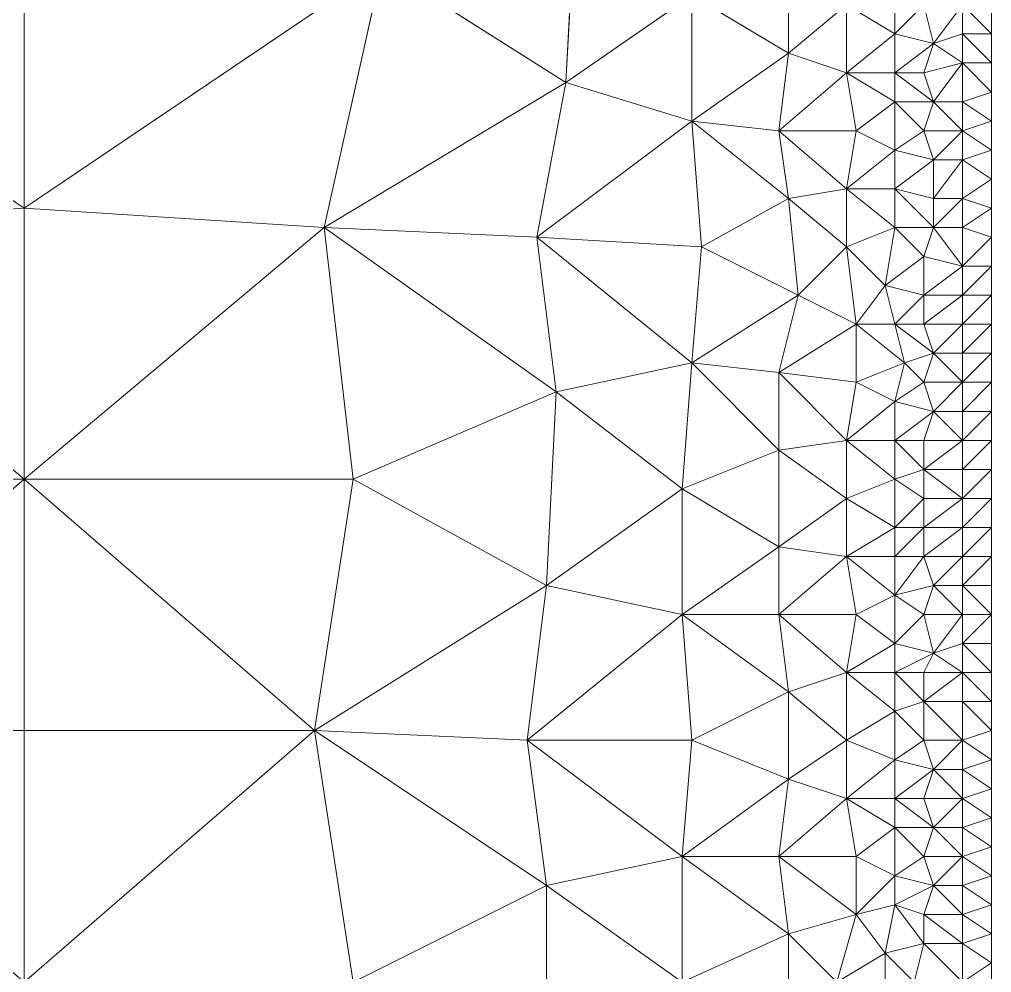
# Model space of a CAD drawing. Header units: metres. Extents: x 0 to 8, y 0 to 4.
# Drawn here: x 6.995 to 8, y 2.01 to 2.995 of the extents above; entities that cross this region are included whole.
import ezdxf

# ---------------------------------------------------------------- set-up
doc = ezdxf.new("R2010")
doc.units = ezdxf.units.M
doc.header["$MEASUREMENT"] = 0
doc.layers.add('losas-1', color=7, linetype='Continuous', lineweight=0)

msp = doc.modelspace()

# ---------------------------------------------------------------- linework, layer by layer
at = {"layer": 'losas-1'}
for p, q in [((8, 0), (8, 4)), ((7, 2.8), (7, 3.12)), ((7.57, 3.12), (7.56, 2.93)), ((7.79, 3.06), (7.79, 2.96)), ((6.63, 3.05), (7, 2.8)), ((7.37, 3.05), (7, 2.8)), ((7.31, 2.78), (7.37, 3.05)), ((7.56, 2.93), (7.37, 3.05)), ((7.9, 3.03), (7.9, 2.98)), ((7.69, 3.02), (7.56, 2.93)), ((7.69, 2.89), (7.69, 3.02)), ((7.79, 2.96), (7.69, 3.02)), ((7.85, 3.01), (7.79, 2.96)), ((7.85, 2.94), (7.85, 3.01)), ((7.9, 2.98), (7.85, 3.01)), ((7.93, 3.01), (7.9, 2.98)), ((7.94, 2.97), (7.93, 3.01)), ((7.97, 3.01), (7.94, 2.97)), ((7.97, 3.01), (8, 2.98)), ((7.97, 3.01), (7.97, 2.98)), ((7.9, 2.98), (7.85, 2.94)), ((7.9, 2.94), (7.9, 2.98)), ((7.94, 2.97), (7.9, 2.98)), ((7.97, 2.98), (7.94, 2.97)), ((8, 2.98), (7.97, 2.98)), ((7.97, 2.98), (8, 2.95)), ((7.97, 2.98), (7.97, 2.95)), ((7.94, 2.97), (7.9, 2.94)), ((7.93, 2.94), (7.94, 2.97)), ((7.94, 2.97), (7.97, 2.95)), ((7.79, 2.96), (7.69, 2.89)), ((7.78, 2.88), (7.79, 2.96)), ((7.85, 2.94), (7.79, 2.96)), ((7.97, 2.95), (7.93, 2.94)), ((7.97, 2.95), (7.94, 2.91)), ((8, 2.95), (7.97, 2.95)), ((7.97, 2.95), (8, 2.92)), ((7.97, 2.95), (7.97, 2.91)), ((7.85, 2.94), (7.78, 2.88)), ((7.86, 2.88), (7.85, 2.94)), ((7.85, 2.94), (7.9, 2.91)), ((7.9, 2.94), (7.85, 2.94)), ((7.9, 2.91), (7.9, 2.94)), ((7.9, 2.94), (7.94, 2.91)), ((7.93, 2.94), (7.9, 2.94)), ((7.94, 2.91), (7.93, 2.94)), ((7.56, 2.93), (7.31, 2.78)), ((7.56, 2.93), (7.53, 2.77)), ((7.69, 2.89), (7.56, 2.93)), ((8, 2.92), (7.97, 2.91)), ((7.9, 2.91), (7.86, 2.88)), ((7.93, 2.88), (7.9, 2.91)), ((7.9, 2.91), (7.9, 2.86)), ((7.94, 2.91), (7.9, 2.91)), ((7.93, 2.88), (7.94, 2.91)), ((7.94, 2.91), (7.97, 2.88)), ((7.97, 2.91), (7.94, 2.91)), ((7.97, 2.91), (8, 2.89)), ((7.97, 2.91), (7.97, 2.88)), ((7.69, 2.89), (7.53, 2.77)), ((7.7, 2.76), (7.69, 2.89)), ((7.69, 2.89), (7.79, 2.81)), ((7.78, 2.88), (7.69, 2.89)), ((8, 2.89), (7.97, 2.88)), ((7.79, 2.81), (7.78, 2.88)), ((7.78, 2.88), (7.85, 2.82)), ((7.86, 2.88), (7.78, 2.88)), ((7.85, 2.82), (7.86, 2.88)), ((7.9, 2.86), (7.86, 2.88)), ((7.93, 2.88), (7.9, 2.86)), ((7.94, 2.85), (7.93, 2.88)), ((7.97, 2.88), (7.93, 2.88)), ((7.97, 2.88), (7.94, 2.85)), ((7.97, 2.88), (8, 2.86)), ((7.97, 2.88), (7.97, 2.85)), ((7.9, 2.86), (7.85, 2.82)), ((7.9, 2.82), (7.9, 2.86)), ((7.94, 2.85), (7.9, 2.86)), ((8, 2.86), (7.97, 2.85)), ((7.94, 2.85), (7.9, 2.82)), ((7.94, 2.81), (7.94, 2.85)), ((7.97, 2.85), (7.94, 2.81)), ((7.97, 2.85), (7.94, 2.85)), ((7.97, 2.85), (8, 2.83)), ((7.97, 2.85), (7.97, 2.81)), ((8, 2.83), (7.97, 2.81)), ((7.85, 2.82), (7.79, 2.81)), ((7.85, 2.82), (7.85, 2.76)), ((7.9, 2.78), (7.85, 2.82)), ((7.9, 2.82), (7.85, 2.82)), ((7.9, 2.78), (7.9, 2.82)), ((7.9, 2.82), (7.94, 2.78)), ((7.94, 2.81), (7.9, 2.82)), ((7.79, 2.81), (7.7, 2.76)), ((7.85, 2.76), (7.79, 2.81)), ((7.79, 2.81), (7.8, 2.71)), ((7.94, 2.78), (7.94, 2.81)), ((7.97, 2.81), (7.94, 2.78)), ((7.97, 2.81), (7.94, 2.81)), ((8, 2.8), (7.97, 2.81)), ((7.97, 2.81), (7.97, 2.78)), ((7, 2.8), (6.69, 2.78)), ((7, 2.52), (7, 2.8)), ((7.31, 2.78), (7, 2.8)), ((8, 2.8), (7.97, 2.78)), ((6.69, 2.78), (7, 2.52)), ((7, 2.52), (7.31, 2.78)), ((7.31, 2.78), (7.55, 2.61)), ((7.53, 2.77), (7.31, 2.78)), ((7.31, 2.78), (7.34, 2.52)), ((7.9, 2.78), (7.85, 2.76)), ((7.9, 2.78), (7.89, 2.72)), ((7.93, 2.75), (7.9, 2.78)), ((7.94, 2.78), (7.9, 2.78)), ((7.94, 2.78), (7.93, 2.75)), ((7.94, 2.78), (7.97, 2.74)), ((7.97, 2.78), (7.94, 2.78)), ((8, 2.77), (7.97, 2.78)), ((7.97, 2.78), (7.97, 2.74)), ((7.53, 2.77), (7.69, 2.64)), ((7.7, 2.76), (7.53, 2.77)), ((7.53, 2.77), (7.55, 2.61)), ((7.97, 2.74), (8, 2.77)), ((7.69, 2.64), (7.7, 2.76)), ((7.8, 2.71), (7.7, 2.76)), ((7.85, 2.76), (7.8, 2.71)), ((7.85, 2.76), (7.86, 2.68)), ((7.89, 2.72), (7.85, 2.76)), ((7.93, 2.75), (7.89, 2.72)), ((7.93, 2.71), (7.93, 2.75)), ((7.97, 2.74), (7.93, 2.75)), ((7.97, 2.74), (7.93, 2.71)), ((7.97, 2.71), (8, 2.74)), ((8, 2.74), (7.97, 2.74)), ((7.97, 2.74), (7.97, 2.71)), ((7.86, 2.68), (7.89, 2.72)), ((7.9, 2.68), (7.89, 2.72)), ((7.93, 2.71), (7.89, 2.72)), ((7.8, 2.71), (7.69, 2.64)), ((7.8, 2.71), (7.78, 2.63)), ((7.86, 2.68), (7.8, 2.71)), ((7.93, 2.71), (7.9, 2.68)), ((7.93, 2.68), (7.93, 2.71)), ((7.97, 2.71), (7.93, 2.68)), ((7.97, 2.71), (7.93, 2.71)), ((7.97, 2.68), (8, 2.71)), ((8, 2.71), (7.97, 2.71)), ((7.97, 2.71), (7.97, 2.68)), ((7.86, 2.68), (7.78, 2.63)), ((7.86, 2.62), (7.86, 2.68)), ((7.86, 2.68), (7.91, 2.64)), ((7.9, 2.68), (7.86, 2.68)), ((7.91, 2.64), (7.9, 2.68)), ((7.9, 2.68), (7.94, 2.65)), ((7.93, 2.68), (7.9, 2.68)), ((7.94, 2.65), (7.93, 2.68)), ((7.97, 2.68), (7.93, 2.68)), ((7.97, 2.68), (7.94, 2.65)), ((7.97, 2.65), (8, 2.68)), ((8, 2.68), (7.97, 2.68)), ((7.97, 2.68), (7.97, 2.65)), ((7.94, 2.65), (7.91, 2.64)), ((7.93, 2.62), (7.94, 2.65)), ((7.94, 2.65), (7.97, 2.62)), ((7.97, 2.65), (7.94, 2.65)), ((7.97, 2.62), (8, 2.65)), ((8, 2.65), (7.97, 2.65)), ((7.97, 2.65), (7.97, 2.62)), ((7.55, 2.61), (7.69, 2.64)), ((7.69, 2.64), (7.68, 2.51)), ((7.78, 2.55), (7.69, 2.64)), ((7.78, 2.63), (7.69, 2.64)), ((7.91, 2.64), (7.86, 2.62)), ((7.91, 2.64), (7.9, 2.6)), ((7.93, 2.62), (7.91, 2.64)), ((7.78, 2.63), (7.85, 2.56)), ((7.86, 2.62), (7.78, 2.63)), ((7.78, 2.63), (7.78, 2.55)), ((7.85, 2.56), (7.86, 2.62)), ((7.9, 2.6), (7.86, 2.62)), ((7.93, 2.62), (7.9, 2.6)), ((7.94, 2.59), (7.93, 2.62)), ((7.97, 2.62), (7.93, 2.62)), ((7.97, 2.62), (7.94, 2.59)), ((7.97, 2.59), (8, 2.62)), ((8, 2.62), (7.97, 2.62)), ((7.97, 2.62), (7.97, 2.59)), ((7.55, 2.61), (7.34, 2.52)), ((7.55, 2.61), (7.54, 2.41)), ((7.68, 2.51), (7.55, 2.61)), ((7.9, 2.6), (7.85, 2.56)), ((7.9, 2.56), (7.9, 2.6)), ((7.94, 2.59), (7.9, 2.6)), ((7.94, 2.59), (7.9, 2.56)), ((7.93, 2.56), (7.94, 2.59)), ((7.94, 2.59), (7.97, 2.56)), ((7.97, 2.59), (7.94, 2.59)), ((7.97, 2.56), (8, 2.59)), ((8, 2.59), (7.97, 2.59)), ((7.97, 2.59), (7.97, 2.56)), ((7.78, 2.55), (7.85, 2.56)), ((7.85, 2.56), (7.85, 2.5)), ((7.9, 2.52), (7.85, 2.56)), ((7.9, 2.56), (7.85, 2.56)), ((7.9, 2.52), (7.9, 2.56)), ((7.9, 2.56), (7.93, 2.53)), ((7.93, 2.56), (7.9, 2.56)), ((7.93, 2.53), (7.93, 2.56)), ((7.97, 2.56), (7.93, 2.53)), ((7.97, 2.56), (7.93, 2.56)), ((7.97, 2.53), (8, 2.56)), ((8, 2.56), (7.97, 2.56)), ((7.97, 2.56), (7.97, 2.53)), ((7.78, 2.55), (7.68, 2.51)), ((7.85, 2.5), (7.78, 2.55)), ((7.78, 2.55), (7.78, 2.45)), ((7.93, 2.53), (7.9, 2.52)), ((7.93, 2.53), (7.97, 2.5)), ((7.97, 2.53), (7.93, 2.53)), ((7.93, 2.53), (7.93, 2.5)), ((7.97, 2.5), (8, 2.53)), ((8, 2.53), (7.97, 2.53)), ((7.97, 2.53), (7.97, 2.5)), ((7, 2.52), (6.66, 2.52)), ((7, 2.52), (6.7, 2.26)), ((7, 2.26), (7, 2.52)), ((7, 2.52), (7.3, 2.26)), ((7.34, 2.52), (7, 2.52)), ((7.3, 2.26), (7.34, 2.52)), ((7.54, 2.41), (7.34, 2.52)), ((7.9, 2.52), (7.85, 2.5)), ((7.93, 2.5), (7.9, 2.52)), ((7.9, 2.52), (7.9, 2.47)), ((7.68, 2.51), (7.54, 2.41)), ((7.68, 2.38), (7.68, 2.51)), ((7.78, 2.45), (7.68, 2.51)), ((7.85, 2.5), (7.78, 2.45)), ((7.85, 2.44), (7.85, 2.5)), ((7.9, 2.47), (7.85, 2.5)), ((7.93, 2.5), (7.9, 2.47)), ((7.93, 2.47), (7.93, 2.5)), ((7.97, 2.5), (7.93, 2.47)), ((7.97, 2.5), (7.93, 2.5)), ((7.97, 2.47), (8, 2.5)), ((8, 2.5), (7.97, 2.5)), ((7.97, 2.5), (7.97, 2.47)), ((7.9, 2.47), (7.85, 2.44)), ((7.93, 2.47), (7.9, 2.44)), ((7.93, 2.47), (7.9, 2.47)), ((7.9, 2.47), (7.9, 2.44)), ((7.93, 2.44), (7.93, 2.47)), ((7.97, 2.47), (7.93, 2.44)), ((7.97, 2.47), (7.93, 2.47)), ((7.97, 2.44), (8, 2.47)), ((8, 2.47), (7.97, 2.47)), ((7.97, 2.47), (7.97, 2.44)), ((7.78, 2.45), (7.68, 2.38)), ((7.85, 2.44), (7.78, 2.45)), ((7.78, 2.45), (7.78, 2.38)), ((7.85, 2.44), (7.78, 2.38)), ((7.86, 2.38), (7.85, 2.44)), ((7.85, 2.44), (7.9, 2.4)), ((7.9, 2.44), (7.85, 2.44)), ((7.93, 2.44), (7.9, 2.4)), ((7.93, 2.44), (7.9, 2.44)), ((7.9, 2.44), (7.9, 2.4)), ((7.94, 2.41), (7.93, 2.44)), ((7.97, 2.44), (7.93, 2.44)), ((7.97, 2.44), (7.94, 2.41)), ((7.97, 2.41), (7.97, 2.44)), ((7.97, 2.41), (8, 2.44)), ((8, 2.44), (7.97, 2.44)), ((7.54, 2.41), (7.3, 2.26)), ((7.54, 2.41), (7.52, 2.25)), ((7.68, 2.38), (7.54, 2.41)), ((7.9, 2.4), (7.94, 2.41)), ((7.94, 2.41), (7.93, 2.38)), ((7.94, 2.41), (7.97, 2.38)), ((7.97, 2.41), (7.94, 2.41)), ((7.97, 2.38), (7.97, 2.41)), ((8, 2.41), (7.97, 2.41)), ((7.97, 2.41), (8, 2.38)), ((7.9, 2.4), (7.86, 2.38)), ((7.93, 2.38), (7.9, 2.4)), ((7.9, 2.4), (7.9, 2.35)), ((7.68, 2.38), (7.52, 2.25)), ((7.69, 2.25), (7.68, 2.38)), ((7.79, 2.3), (7.68, 2.38)), ((7.78, 2.38), (7.68, 2.38)), ((7.78, 2.38), (7.85, 2.32)), ((7.86, 2.38), (7.78, 2.38)), ((7.78, 2.38), (7.79, 2.3)), ((7.85, 2.32), (7.86, 2.38)), ((7.9, 2.35), (7.86, 2.38)), ((7.93, 2.38), (7.9, 2.35)), ((7.97, 2.38), (7.93, 2.38)), ((7.93, 2.38), (7.94, 2.34)), ((7.97, 2.38), (7.94, 2.34)), ((7.97, 2.35), (7.97, 2.38)), ((7.97, 2.35), (8, 2.38)), ((8, 2.38), (7.97, 2.38)), ((7.9, 2.35), (7.85, 2.32)), ((7.94, 2.34), (7.9, 2.35)), ((7.9, 2.35), (7.9, 2.32)), ((7.94, 2.34), (7.97, 2.35)), ((8, 2.35), (7.97, 2.35)), ((7.97, 2.35), (8, 2.32)), ((7.97, 2.35), (7.97, 2.32)), ((7.94, 2.34), (7.9, 2.32)), ((7.93, 2.32), (7.94, 2.34)), ((7.94, 2.34), (7.97, 2.32)), ((7.79, 2.3), (7.85, 2.32)), ((7.85, 2.32), (7.85, 2.25)), ((7.9, 2.28), (7.85, 2.32)), ((7.9, 2.32), (7.85, 2.32)), ((7.9, 2.32), (7.93, 2.29)), ((7.93, 2.32), (7.9, 2.32)), ((7.9, 2.32), (7.9, 2.28)), ((7.93, 2.29), (7.93, 2.32)), ((7.97, 2.32), (7.93, 2.29)), ((7.97, 2.32), (7.93, 2.32)), ((8, 2.32), (7.97, 2.32)), ((7.97, 2.32), (8, 2.29)), ((7.97, 2.32), (7.97, 2.29)), ((7.79, 2.3), (7.69, 2.25)), ((7.85, 2.25), (7.79, 2.3)), ((7.79, 2.3), (7.79, 2.21)), ((7.9, 2.28), (7.93, 2.29)), ((7.93, 2.29), (7.97, 2.25)), ((7.97, 2.29), (7.93, 2.29)), ((7.93, 2.29), (7.93, 2.25)), ((8, 2.29), (7.97, 2.29)), ((7.97, 2.29), (8, 2.26)), ((7.97, 2.29), (7.97, 2.25)), ((7.9, 2.28), (7.85, 2.25)), ((7.93, 2.25), (7.9, 2.28)), ((7.9, 2.28), (7.9, 2.23)), ((7, 2.26), (6.7, 2.26)), ((7, 2), (7, 2.26)), ((7, 2), (7.3, 2.26)), ((7.3, 2.26), (7, 2.26)), ((7.3, 2.26), (7.34, 2)), ((7.54, 2.1), (7.3, 2.26)), ((7.52, 2.25), (7.3, 2.26)), ((8, 2.26), (7.97, 2.25)), ((7.52, 2.25), (7.68, 2.13)), ((7.69, 2.25), (7.52, 2.25)), ((7.52, 2.25), (7.54, 2.1)), ((7.68, 2.13), (7.69, 2.25)), ((7.79, 2.21), (7.69, 2.25)), ((7.85, 2.25), (7.79, 2.21)), ((7.85, 2.19), (7.85, 2.25)), ((7.9, 2.23), (7.85, 2.25)), ((7.93, 2.25), (7.9, 2.23)), ((7.94, 2.22), (7.93, 2.25)), ((7.97, 2.25), (7.93, 2.25)), ((7.97, 2.25), (7.94, 2.22)), ((7.97, 2.25), (8, 2.23)), ((7.97, 2.25), (7.97, 2.22)), ((7.9, 2.23), (7.85, 2.19)), ((7.9, 2.19), (7.9, 2.23)), ((7.94, 2.22), (7.9, 2.23)), ((8, 2.23), (7.97, 2.22)), ((7.94, 2.22), (7.9, 2.19)), ((7.93, 2.19), (7.94, 2.22)), ((7.94, 2.22), (7.97, 2.19)), ((7.97, 2.22), (7.94, 2.22)), ((7.97, 2.22), (8, 2.2)), ((7.97, 2.22), (7.97, 2.19)), ((7.79, 2.21), (7.68, 2.13)), ((7.79, 2.21), (7.78, 2.13)), ((7.85, 2.19), (7.79, 2.21)), ((8, 2.2), (7.97, 2.19)), ((7.85, 2.19), (7.78, 2.13)), ((7.86, 2.13), (7.85, 2.19)), ((7.85, 2.19), (7.9, 2.16)), ((7.9, 2.19), (7.85, 2.19)), ((7.9, 2.16), (7.9, 2.19)), ((7.9, 2.19), (7.94, 2.16)), ((7.93, 2.19), (7.9, 2.19)), ((7.94, 2.16), (7.93, 2.19)), ((7.97, 2.19), (7.93, 2.19)), ((7.97, 2.19), (7.94, 2.16)), ((7.97, 2.19), (8, 2.17)), ((7.97, 2.19), (7.97, 2.16)), ((8, 2.17), (7.97, 2.16)), ((7.9, 2.16), (7.86, 2.13)), ((7.93, 2.13), (7.9, 2.16)), ((7.9, 2.16), (7.9, 2.11)), ((7.94, 2.16), (7.9, 2.16)), ((7.94, 2.16), (7.93, 2.13)), ((7.94, 2.16), (7.97, 2.13)), ((7.97, 2.16), (7.94, 2.16)), ((7.97, 2.16), (8, 2.14)), ((7.97, 2.16), (7.97, 2.13)), ((8, 2.14), (7.97, 2.13)), ((7.54, 2.1), (7.68, 2.13)), ((7.68, 2.13), (7.79, 2.05)), ((7.78, 2.13), (7.68, 2.13)), ((7.68, 2.13), (7.68, 2)), ((7.78, 2.13), (7.86, 2.13)), ((7.79, 2.05), (7.78, 2.13)), ((7.78, 2.13), (7.86, 2.07)), ((7.86, 2.07), (7.86, 2.13)), ((7.9, 2.11), (7.86, 2.13)), ((7.93, 2.13), (7.9, 2.11)), ((7.94, 2.1), (7.93, 2.13)), ((7.97, 2.13), (7.93, 2.13)), ((7.97, 2.13), (7.94, 2.1)), ((7.97, 2.13), (8, 2.11)), ((7.97, 2.13), (7.97, 2.1)), ((7.9, 2.11), (7.86, 2.07)), ((7.9, 2.08), (7.9, 2.11)), ((7.94, 2.1), (7.9, 2.11)), ((8, 2.11), (7.97, 2.1)), ((7.54, 2.1), (7.34, 2)), ((7.68, 2), (7.54, 2.1)), ((7.54, 2.1), (7.54, 1.9)), ((7.94, 2.1), (7.9, 2.08)), ((7.93, 2.07), (7.94, 2.1)), ((7.94, 2.1), (7.97, 2.07)), ((7.97, 2.1), (7.94, 2.1)), ((7.97, 2.1), (8, 2.08)), ((7.97, 2.1), (7.97, 2.07)), ((7.9, 2.08), (7.86, 2.07)), ((7.9, 2.08), (7.89, 2.03)), ((7.9, 2.08), (7.93, 2.04)), ((7.93, 2.07), (7.9, 2.08)), ((8, 2.08), (7.97, 2.07)), ((7.86, 2.07), (7.79, 2.05)), ((7.86, 2.07), (7.84, 2)), ((7.89, 2.03), (7.86, 2.07)), ((7.93, 2.04), (7.93, 2.07)), ((7.93, 2.07), (7.97, 2.04)), ((7.97, 2.07), (7.93, 2.07)), ((7.97, 2.07), (8, 2.05)), ((7.97, 2.07), (7.97, 2.04)), ((7.79, 2.05), (7.68, 2)), ((7.84, 2), (7.79, 2.05)), ((7.79, 2.05), (7.79, 1.95)), ((8, 2.05), (7.97, 2.04)), ((7.93, 2.04), (7.89, 2.03)), ((7.93, 2.04), (7.92, 2)), ((7.93, 2.04), (7.97, 2)), ((7.97, 2.04), (7.93, 2.04)), ((7.97, 2.04), (8, 2.02)), ((7.97, 2.04), (7.97, 2)), ((7.89, 2.03), (7.84, 2)), ((7.92, 2), (7.89, 2.03)), ((7.89, 2.03), (7.89, 1.97)), ((8, 2.02), (7.97, 2))]:
    msp.add_line(p, q, dxfattribs=at)
for points in [[(6.63, 3.05), (7, 2.8), (7, 3.12)], [(7, 2.8), (7.37, 3.05), (7, 3.12)], [(7.56, 2.93), (7.57, 3.12), (7.37, 3.05)], [(7.56, 2.93), (7.69, 3.02), (7.57, 3.12)], [(7.79, 2.96), (7.79, 3.06), (7.69, 3.02)], [(7.79, 2.96), (7.85, 3.01), (7.79, 3.06)], [(6.69, 2.78), (7, 2.8), (6.63, 3.05)], [(7, 2.8), (7.31, 2.78), (7.37, 3.05)], [(7.37, 3.05), (7.31, 2.78), (7.56, 2.93)], [(7.9, 2.98), (7.9, 3.03), (7.85, 3.01)], [(7.9, 2.98), (7.93, 3.01), (7.9, 3.03)], [(7.56, 2.93), (7.69, 2.89), (7.69, 3.02)], [(7.69, 3.02), (7.69, 2.89), (7.79, 2.96)], [(7.79, 2.96), (7.85, 2.94), (7.85, 3.01)], [(7.85, 2.94), (7.9, 2.98), (7.85, 3.01)], [(7.9, 2.98), (7.94, 2.97), (7.93, 3.01)], [(7.94, 2.97), (7.97, 3.01), (7.93, 3.01)], [(7.94, 2.97), (7.97, 2.98), (7.97, 3.01)], [(8, 2.98), (7.97, 3.01), (7.97, 2.98)], [(7.85, 2.94), (7.9, 2.94), (7.9, 2.98)], [(7.9, 2.94), (7.94, 2.97), (7.9, 2.98)], [(7.94, 2.97), (7.97, 2.95), (7.97, 2.98)], [(8, 2.95), (7.97, 2.98), (7.97, 2.95)], [(7.9, 2.94), (7.93, 2.94), (7.94, 2.97)], [(7.93, 2.94), (7.97, 2.95), (7.94, 2.97)], [(7.79, 2.96), (7.69, 2.89), (7.78, 2.88)], [(7.78, 2.88), (7.85, 2.94), (7.79, 2.96)], [(7.94, 2.91), (7.97, 2.95), (7.93, 2.94)], [(7.94, 2.91), (7.97, 2.91), (7.97, 2.95)], [(8, 2.92), (7.97, 2.95), (7.97, 2.91)], [(7.78, 2.88), (7.86, 2.88), (7.85, 2.94)], [(7.85, 2.94), (7.9, 2.91), (7.9, 2.94)], [(7.86, 2.88), (7.9, 2.91), (7.85, 2.94)], [(7.9, 2.94), (7.94, 2.91), (7.93, 2.94)], [(7.9, 2.91), (7.94, 2.91), (7.9, 2.94)], [(7.56, 2.93), (7.31, 2.78), (7.53, 2.77)], [(7.53, 2.77), (7.69, 2.89), (7.56, 2.93)], [(7.9, 2.86), (7.9, 2.91), (7.86, 2.88)], [(7.9, 2.86), (7.93, 2.88), (7.9, 2.91)], [(7.93, 2.88), (7.94, 2.91), (7.9, 2.91)], [(7.93, 2.88), (7.97, 2.88), (7.94, 2.91)], [(7.94, 2.91), (7.97, 2.88), (7.97, 2.91)], [(8, 2.89), (7.97, 2.91), (7.97, 2.88)], [(7.53, 2.77), (7.7, 2.76), (7.69, 2.89)], [(7.69, 2.89), (7.79, 2.81), (7.78, 2.88)], [(7.7, 2.76), (7.79, 2.81), (7.69, 2.89)], [(7.78, 2.88), (7.85, 2.82), (7.86, 2.88)], [(7.79, 2.81), (7.85, 2.82), (7.78, 2.88)], [(7.85, 2.82), (7.9, 2.86), (7.86, 2.88)], [(7.9, 2.86), (7.94, 2.85), (7.93, 2.88)], [(7.94, 2.85), (7.97, 2.88), (7.93, 2.88)], [(7.94, 2.85), (7.97, 2.85), (7.97, 2.88)], [(8, 2.86), (7.97, 2.88), (7.97, 2.85)], [(7.85, 2.82), (7.9, 2.82), (7.9, 2.86)], [(7.9, 2.82), (7.94, 2.85), (7.9, 2.86)], [(7.9, 2.82), (7.94, 2.81), (7.94, 2.85)], [(7.94, 2.81), (7.97, 2.81), (7.97, 2.85)], [(7.94, 2.81), (7.97, 2.85), (7.94, 2.85)], [(7.97, 2.81), (8, 2.83), (7.97, 2.85)], [(7.85, 2.76), (7.85, 2.82), (7.79, 2.81)], [(7.85, 2.82), (7.85, 2.76), (7.9, 2.78)], [(7.85, 2.82), (7.9, 2.78), (7.9, 2.82)], [(7.9, 2.82), (7.94, 2.78), (7.94, 2.81)], [(7.9, 2.78), (7.94, 2.78), (7.9, 2.82)], [(7.8, 2.71), (7.79, 2.81), (7.7, 2.76)], [(7.8, 2.71), (7.85, 2.76), (7.79, 2.81)], [(7.94, 2.78), (7.97, 2.78), (7.97, 2.81)], [(7.94, 2.78), (7.97, 2.81), (7.94, 2.81)], [(7.97, 2.78), (8, 2.8), (7.97, 2.81)], [(6.69, 2.78), (7, 2.52), (7, 2.8)], [(7, 2.52), (7.31, 2.78), (7, 2.8)], [(6.66, 2.52), (7, 2.52), (6.69, 2.78)], [(7.34, 2.52), (7.31, 2.78), (7, 2.52)], [(7.31, 2.78), (7.55, 2.61), (7.53, 2.77)], [(7.34, 2.52), (7.55, 2.61), (7.31, 2.78)], [(7.89, 2.72), (7.9, 2.78), (7.85, 2.76)], [(7.89, 2.72), (7.93, 2.75), (7.9, 2.78)], [(7.93, 2.75), (7.94, 2.78), (7.9, 2.78)], [(7.93, 2.75), (7.97, 2.74), (7.94, 2.78)], [(7.94, 2.78), (7.97, 2.74), (7.97, 2.78)], [(7.97, 2.74), (8, 2.77), (7.97, 2.78)], [(7.53, 2.77), (7.69, 2.64), (7.7, 2.76)], [(7.55, 2.61), (7.69, 2.64), (7.53, 2.77)], [(7.7, 2.76), (7.69, 2.64), (7.8, 2.71)], [(7.8, 2.71), (7.86, 2.68), (7.85, 2.76)], [(7.85, 2.76), (7.86, 2.68), (7.89, 2.72)], [(7.89, 2.72), (7.93, 2.71), (7.93, 2.75)], [(7.93, 2.71), (7.97, 2.74), (7.93, 2.75)], [(7.93, 2.71), (7.97, 2.71), (7.97, 2.74)], [(7.97, 2.71), (8, 2.74), (7.97, 2.74)], [(7.86, 2.68), (7.9, 2.68), (7.89, 2.72)], [(7.9, 2.68), (7.93, 2.71), (7.89, 2.72)], [(7.8, 2.71), (7.69, 2.64), (7.78, 2.63)], [(7.78, 2.63), (7.86, 2.68), (7.8, 2.71)], [(7.9, 2.68), (7.93, 2.68), (7.93, 2.71)], [(7.93, 2.68), (7.97, 2.68), (7.97, 2.71)], [(7.93, 2.68), (7.97, 2.71), (7.93, 2.71)], [(7.97, 2.68), (8, 2.71), (7.97, 2.71)], [(7.78, 2.63), (7.86, 2.62), (7.86, 2.68)], [(7.86, 2.68), (7.91, 2.64), (7.9, 2.68)], [(7.86, 2.62), (7.91, 2.64), (7.86, 2.68)], [(7.9, 2.68), (7.94, 2.65), (7.93, 2.68)], [(7.91, 2.64), (7.94, 2.65), (7.9, 2.68)], [(7.94, 2.65), (7.97, 2.68), (7.93, 2.68)], [(7.94, 2.65), (7.97, 2.65), (7.97, 2.68)], [(7.97, 2.65), (8, 2.68), (7.97, 2.68)], [(7.93, 2.62), (7.94, 2.65), (7.91, 2.64)], [(7.93, 2.62), (7.97, 2.62), (7.94, 2.65)], [(7.94, 2.65), (7.97, 2.62), (7.97, 2.65)], [(7.97, 2.62), (8, 2.65), (7.97, 2.65)], [(7.68, 2.51), (7.69, 2.64), (7.55, 2.61)], [(7.69, 2.64), (7.68, 2.51), (7.78, 2.55)], [(7.69, 2.64), (7.78, 2.55), (7.78, 2.63)], [(7.9, 2.6), (7.91, 2.64), (7.86, 2.62)], [(7.9, 2.6), (7.93, 2.62), (7.91, 2.64)], [(7.78, 2.63), (7.85, 2.56), (7.86, 2.62)], [(7.78, 2.55), (7.85, 2.56), (7.78, 2.63)], [(7.86, 2.62), (7.85, 2.56), (7.9, 2.6)], [(7.9, 2.6), (7.94, 2.59), (7.93, 2.62)], [(7.94, 2.59), (7.97, 2.62), (7.93, 2.62)], [(7.94, 2.59), (7.97, 2.59), (7.97, 2.62)], [(7.97, 2.59), (8, 2.62), (7.97, 2.62)], [(7.54, 2.41), (7.55, 2.61), (7.34, 2.52)], [(7.54, 2.41), (7.68, 2.51), (7.55, 2.61)], [(7.9, 2.6), (7.85, 2.56), (7.9, 2.56)], [(7.9, 2.56), (7.94, 2.59), (7.9, 2.6)], [(7.9, 2.56), (7.93, 2.56), (7.94, 2.59)], [(7.93, 2.56), (7.97, 2.56), (7.94, 2.59)], [(7.94, 2.59), (7.97, 2.56), (7.97, 2.59)], [(7.97, 2.56), (8, 2.59), (7.97, 2.59)], [(7.85, 2.5), (7.85, 2.56), (7.78, 2.55)], [(7.85, 2.56), (7.85, 2.5), (7.9, 2.52)], [(7.85, 2.56), (7.9, 2.52), (7.9, 2.56)], [(7.9, 2.56), (7.93, 2.53), (7.93, 2.56)], [(7.9, 2.52), (7.93, 2.53), (7.9, 2.56)], [(7.93, 2.53), (7.97, 2.53), (7.97, 2.56)], [(7.93, 2.53), (7.97, 2.56), (7.93, 2.56)], [(7.97, 2.53), (8, 2.56), (7.97, 2.56)], [(7.78, 2.45), (7.78, 2.55), (7.68, 2.51)], [(7.78, 2.45), (7.85, 2.5), (7.78, 2.55)], [(7.93, 2.5), (7.93, 2.53), (7.9, 2.52)], [(7.93, 2.53), (7.97, 2.5), (7.97, 2.53)], [(7.93, 2.5), (7.97, 2.5), (7.93, 2.53)], [(7.97, 2.5), (8, 2.53), (7.97, 2.53)], [(6.7, 2.26), (7, 2.52), (6.66, 2.52)], [(6.7, 2.26), (7, 2.26), (7, 2.52)], [(7, 2.52), (7.3, 2.26), (7.34, 2.52)], [(7, 2.26), (7.3, 2.26), (7, 2.52)], [(7.34, 2.52), (7.3, 2.26), (7.54, 2.41)], [(7.9, 2.47), (7.9, 2.52), (7.85, 2.5)], [(7.9, 2.47), (7.93, 2.5), (7.9, 2.52)], [(7.54, 2.41), (7.68, 2.38), (7.68, 2.51)], [(7.68, 2.38), (7.78, 2.45), (7.68, 2.51)], [(7.78, 2.45), (7.85, 2.44), (7.85, 2.5)], [(7.85, 2.5), (7.85, 2.44), (7.9, 2.47)], [(7.9, 2.47), (7.93, 2.47), (7.93, 2.5)], [(7.93, 2.47), (7.97, 2.47), (7.97, 2.5)], [(7.93, 2.47), (7.97, 2.5), (7.93, 2.5)], [(7.97, 2.47), (8, 2.5), (7.97, 2.5)], [(7.9, 2.47), (7.85, 2.44), (7.9, 2.44)], [(7.9, 2.44), (7.93, 2.44), (7.93, 2.47)], [(7.9, 2.44), (7.93, 2.47), (7.9, 2.47)], [(7.93, 2.44), (7.97, 2.44), (7.97, 2.47)], [(7.93, 2.44), (7.97, 2.47), (7.93, 2.47)], [(7.97, 2.44), (8, 2.47), (7.97, 2.47)], [(7.68, 2.38), (7.78, 2.38), (7.78, 2.45)], [(7.78, 2.38), (7.85, 2.44), (7.78, 2.45)], [(7.78, 2.38), (7.86, 2.38), (7.85, 2.44)], [(7.85, 2.44), (7.9, 2.4), (7.9, 2.44)], [(7.86, 2.38), (7.9, 2.4), (7.85, 2.44)], [(7.9, 2.4), (7.94, 2.41), (7.93, 2.44)], [(7.9, 2.4), (7.93, 2.44), (7.9, 2.44)], [(7.94, 2.41), (7.97, 2.44), (7.93, 2.44)], [(7.94, 2.41), (7.97, 2.41), (7.97, 2.44)], [(7.97, 2.41), (8, 2.44), (7.97, 2.44)], [(7.54, 2.41), (7.3, 2.26), (7.52, 2.25)], [(7.52, 2.25), (7.68, 2.38), (7.54, 2.41)], [(7.93, 2.38), (7.94, 2.41), (7.9, 2.4)], [(7.93, 2.38), (7.97, 2.38), (7.94, 2.41)], [(7.94, 2.41), (7.97, 2.38), (7.97, 2.41)], [(8, 2.38), (7.97, 2.41), (7.97, 2.38)], [(7.9, 2.35), (7.9, 2.4), (7.86, 2.38)], [(7.9, 2.35), (7.93, 2.38), (7.9, 2.4)], [(7.52, 2.25), (7.69, 2.25), (7.68, 2.38)], [(7.68, 2.38), (7.69, 2.25), (7.79, 2.3)], [(7.68, 2.38), (7.79, 2.3), (7.78, 2.38)], [(7.78, 2.38), (7.85, 2.32), (7.86, 2.38)], [(7.79, 2.3), (7.85, 2.32), (7.78, 2.38)], [(7.85, 2.32), (7.9, 2.35), (7.86, 2.38)], [(7.9, 2.35), (7.94, 2.34), (7.93, 2.38)], [(7.94, 2.34), (7.97, 2.38), (7.93, 2.38)], [(7.94, 2.34), (7.97, 2.35), (7.97, 2.38)], [(7.97, 2.35), (8, 2.38), (7.97, 2.38)], [(7.85, 2.32), (7.9, 2.32), (7.9, 2.35)], [(7.9, 2.32), (7.94, 2.34), (7.9, 2.35)], [(7.94, 2.34), (7.97, 2.32), (7.97, 2.35)], [(8, 2.32), (7.97, 2.35), (7.97, 2.32)], [(7.9, 2.32), (7.93, 2.32), (7.94, 2.34)], [(7.93, 2.32), (7.97, 2.32), (7.94, 2.34)], [(7.85, 2.25), (7.85, 2.32), (7.79, 2.3)], [(7.85, 2.32), (7.85, 2.25), (7.9, 2.28)], [(7.85, 2.32), (7.9, 2.28), (7.9, 2.32)], [(7.9, 2.32), (7.93, 2.29), (7.93, 2.32)], [(7.9, 2.28), (7.93, 2.29), (7.9, 2.32)], [(7.93, 2.29), (7.97, 2.29), (7.97, 2.32)], [(7.93, 2.29), (7.97, 2.32), (7.93, 2.32)], [(8, 2.29), (7.97, 2.32), (7.97, 2.29)], [(7.79, 2.21), (7.79, 2.3), (7.69, 2.25)], [(7.79, 2.21), (7.85, 2.25), (7.79, 2.3)], [(7.93, 2.25), (7.93, 2.29), (7.9, 2.28)], [(7.93, 2.29), (7.97, 2.25), (7.97, 2.29)], [(7.93, 2.25), (7.97, 2.25), (7.93, 2.29)], [(8, 2.26), (7.97, 2.29), (7.97, 2.25)], [(7.9, 2.23), (7.9, 2.28), (7.85, 2.25)], [(7.9, 2.23), (7.93, 2.25), (7.9, 2.28)], [(6.66, 2), (7, 2), (6.7, 2.26)], [(6.7, 2.26), (7, 2), (7, 2.26)], [(7, 2), (7.3, 2.26), (7, 2.26)], [(7.34, 2), (7.3, 2.26), (7, 2)], [(7.3, 2.26), (7.34, 2), (7.54, 2.1)], [(7.3, 2.26), (7.54, 2.1), (7.52, 2.25)], [(7.52, 2.25), (7.68, 2.13), (7.69, 2.25)], [(7.54, 2.1), (7.68, 2.13), (7.52, 2.25)], [(7.69, 2.25), (7.68, 2.13), (7.79, 2.21)], [(7.79, 2.21), (7.85, 2.19), (7.85, 2.25)], [(7.85, 2.19), (7.9, 2.23), (7.85, 2.25)], [(7.9, 2.23), (7.94, 2.22), (7.93, 2.25)], [(7.94, 2.22), (7.97, 2.25), (7.93, 2.25)], [(7.94, 2.22), (7.97, 2.22), (7.97, 2.25)], [(8, 2.23), (7.97, 2.25), (7.97, 2.22)], [(7.85, 2.19), (7.9, 2.19), (7.9, 2.23)], [(7.9, 2.19), (7.94, 2.22), (7.9, 2.23)], [(7.9, 2.19), (7.93, 2.19), (7.94, 2.22)], [(7.93, 2.19), (7.97, 2.19), (7.94, 2.22)], [(7.94, 2.22), (7.97, 2.19), (7.97, 2.22)], [(8, 2.2), (7.97, 2.22), (7.97, 2.19)], [(7.79, 2.21), (7.68, 2.13), (7.78, 2.13)], [(7.78, 2.13), (7.85, 2.19), (7.79, 2.21)], [(7.78, 2.13), (7.86, 2.13), (7.85, 2.19)], [(7.85, 2.19), (7.9, 2.16), (7.9, 2.19)], [(7.86, 2.13), (7.9, 2.16), (7.85, 2.19)], [(7.9, 2.19), (7.94, 2.16), (7.93, 2.19)], [(7.9, 2.16), (7.94, 2.16), (7.9, 2.19)], [(7.94, 2.16), (7.97, 2.19), (7.93, 2.19)], [(7.94, 2.16), (7.97, 2.16), (7.97, 2.19)], [(8, 2.17), (7.97, 2.19), (7.97, 2.16)], [(7.9, 2.11), (7.9, 2.16), (7.86, 2.13)], [(7.9, 2.11), (7.93, 2.13), (7.9, 2.16)], [(7.93, 2.13), (7.94, 2.16), (7.9, 2.16)], [(7.93, 2.13), (7.97, 2.13), (7.94, 2.16)], [(7.94, 2.16), (7.97, 2.13), (7.97, 2.16)], [(8, 2.14), (7.97, 2.16), (7.97, 2.13)], [(7.68, 2), (7.68, 2.13), (7.54, 2.1)], [(7.68, 2.13), (7.79, 2.05), (7.78, 2.13)], [(7.68, 2), (7.79, 2.05), (7.68, 2.13)], [(7.78, 2.13), (7.86, 2.07), (7.86, 2.13)], [(7.79, 2.05), (7.86, 2.07), (7.78, 2.13)], [(7.86, 2.07), (7.9, 2.11), (7.86, 2.13)], [(7.9, 2.11), (7.94, 2.1), (7.93, 2.13)], [(7.94, 2.1), (7.97, 2.13), (7.93, 2.13)], [(7.94, 2.1), (7.97, 2.1), (7.97, 2.13)], [(8, 2.11), (7.97, 2.13), (7.97, 2.1)], [(7.86, 2.07), (7.9, 2.08), (7.9, 2.11)], [(7.9, 2.08), (7.94, 2.1), (7.9, 2.11)], [(7.54, 1.9), (7.54, 2.1), (7.34, 2)], [(7.54, 1.9), (7.68, 2), (7.54, 2.1)], [(7.9, 2.08), (7.93, 2.07), (7.94, 2.1)], [(7.93, 2.07), (7.97, 2.07), (7.94, 2.1)], [(7.94, 2.1), (7.97, 2.07), (7.97, 2.1)], [(8, 2.08), (7.97, 2.1), (7.97, 2.07)], [(7.89, 2.03), (7.9, 2.08), (7.86, 2.07)], [(7.89, 2.03), (7.93, 2.04), (7.9, 2.08)], [(7.9, 2.08), (7.93, 2.04), (7.93, 2.07)], [(7.79, 2.05), (7.84, 2), (7.86, 2.07)], [(7.86, 2.07), (7.84, 2), (7.89, 2.03)], [(7.93, 2.07), (7.97, 2.04), (7.97, 2.07)], [(7.93, 2.04), (7.97, 2.04), (7.93, 2.07)], [(8, 2.05), (7.97, 2.07), (7.97, 2.04)], [(7.79, 1.95), (7.79, 2.05), (7.68, 2)], [(7.79, 1.95), (7.84, 2), (7.79, 2.05)], [(7.92, 2), (7.93, 2.04), (7.89, 2.03)], [(7.92, 2), (7.97, 2), (7.93, 2.04)], [(7.93, 2.04), (7.97, 2), (7.97, 2.04)], [(7.97, 2), (8, 2.02), (7.97, 2.04)], [(7.89, 1.97), (7.89, 2.03), (7.84, 2)], [(7.89, 1.97), (7.92, 2), (7.89, 2.03)]]:
    msp.add_3dface(points, dxfattribs=at)
for points, invisible_edges in [([(8, 2.98), (8, 3.01), (7.97, 3.01)], 1), ([(8, 2.95), (8, 2.98), (7.97, 2.98)], 1), ([(8, 2.92), (8, 2.95), (7.97, 2.95)], 1), ([(8, 2.89), (8, 2.92), (7.97, 2.91)], 1), ([(8, 2.86), (8, 2.89), (7.97, 2.88)], 1), ([(7.97, 2.85), (8, 2.83), (8, 2.86)], 2), ([(8, 2.8), (8, 2.83), (7.97, 2.81)], 1), ([(7.97, 2.78), (8, 2.77), (8, 2.8)], 2), ([(8, 2.74), (8, 2.77), (7.97, 2.74)], 1), ([(8, 2.71), (8, 2.74), (7.97, 2.71)], 1), ([(8, 2.68), (8, 2.71), (7.97, 2.68)], 1), ([(8, 2.65), (8, 2.68), (7.97, 2.65)], 1), ([(8, 2.62), (8, 2.65), (7.97, 2.62)], 1), ([(8, 2.59), (8, 2.62), (7.97, 2.59)], 1), ([(8, 2.56), (8, 2.59), (7.97, 2.56)], 1), ([(8, 2.53), (8, 2.56), (7.97, 2.53)], 1), ([(8, 2.5), (8, 2.53), (7.97, 2.5)], 1), ([(8, 2.47), (8, 2.5), (7.97, 2.47)], 1), ([(8, 2.44), (8, 2.47), (7.97, 2.44)], 1), ([(8, 2.41), (8, 2.44), (7.97, 2.41)], 1), ([(8, 2.38), (8, 2.41), (7.97, 2.41)], 1), ([(8, 2.35), (8, 2.38), (7.97, 2.35)], 1), ([(8, 2.32), (8, 2.35), (7.97, 2.35)], 1), ([(8, 2.29), (8, 2.32), (7.97, 2.32)], 1), ([(8, 2.26), (8, 2.29), (7.97, 2.29)], 1), ([(8, 2.23), (8, 2.26), (7.97, 2.25)], 1), ([(8, 2.2), (8, 2.23), (7.97, 2.22)], 1), ([(8, 2.17), (8, 2.2), (7.97, 2.19)], 1), ([(8, 2.14), (8, 2.17), (7.97, 2.16)], 1), ([(8, 2.11), (8, 2.14), (7.97, 2.13)], 1), ([(8, 2.08), (8, 2.11), (7.97, 2.1)], 1), ([(8, 2.05), (8, 2.08), (7.97, 2.07)], 1), ([(7.97, 2.04), (8, 2.02), (8, 2.05)], 2), ([(8, 1.98), (8, 2.02), (7.97, 2)], 1)]:
    msp.add_3dface(points, dxfattribs=dict(at, invisible_edges=invisible_edges))

doc.saveas('drawing.dxf')
